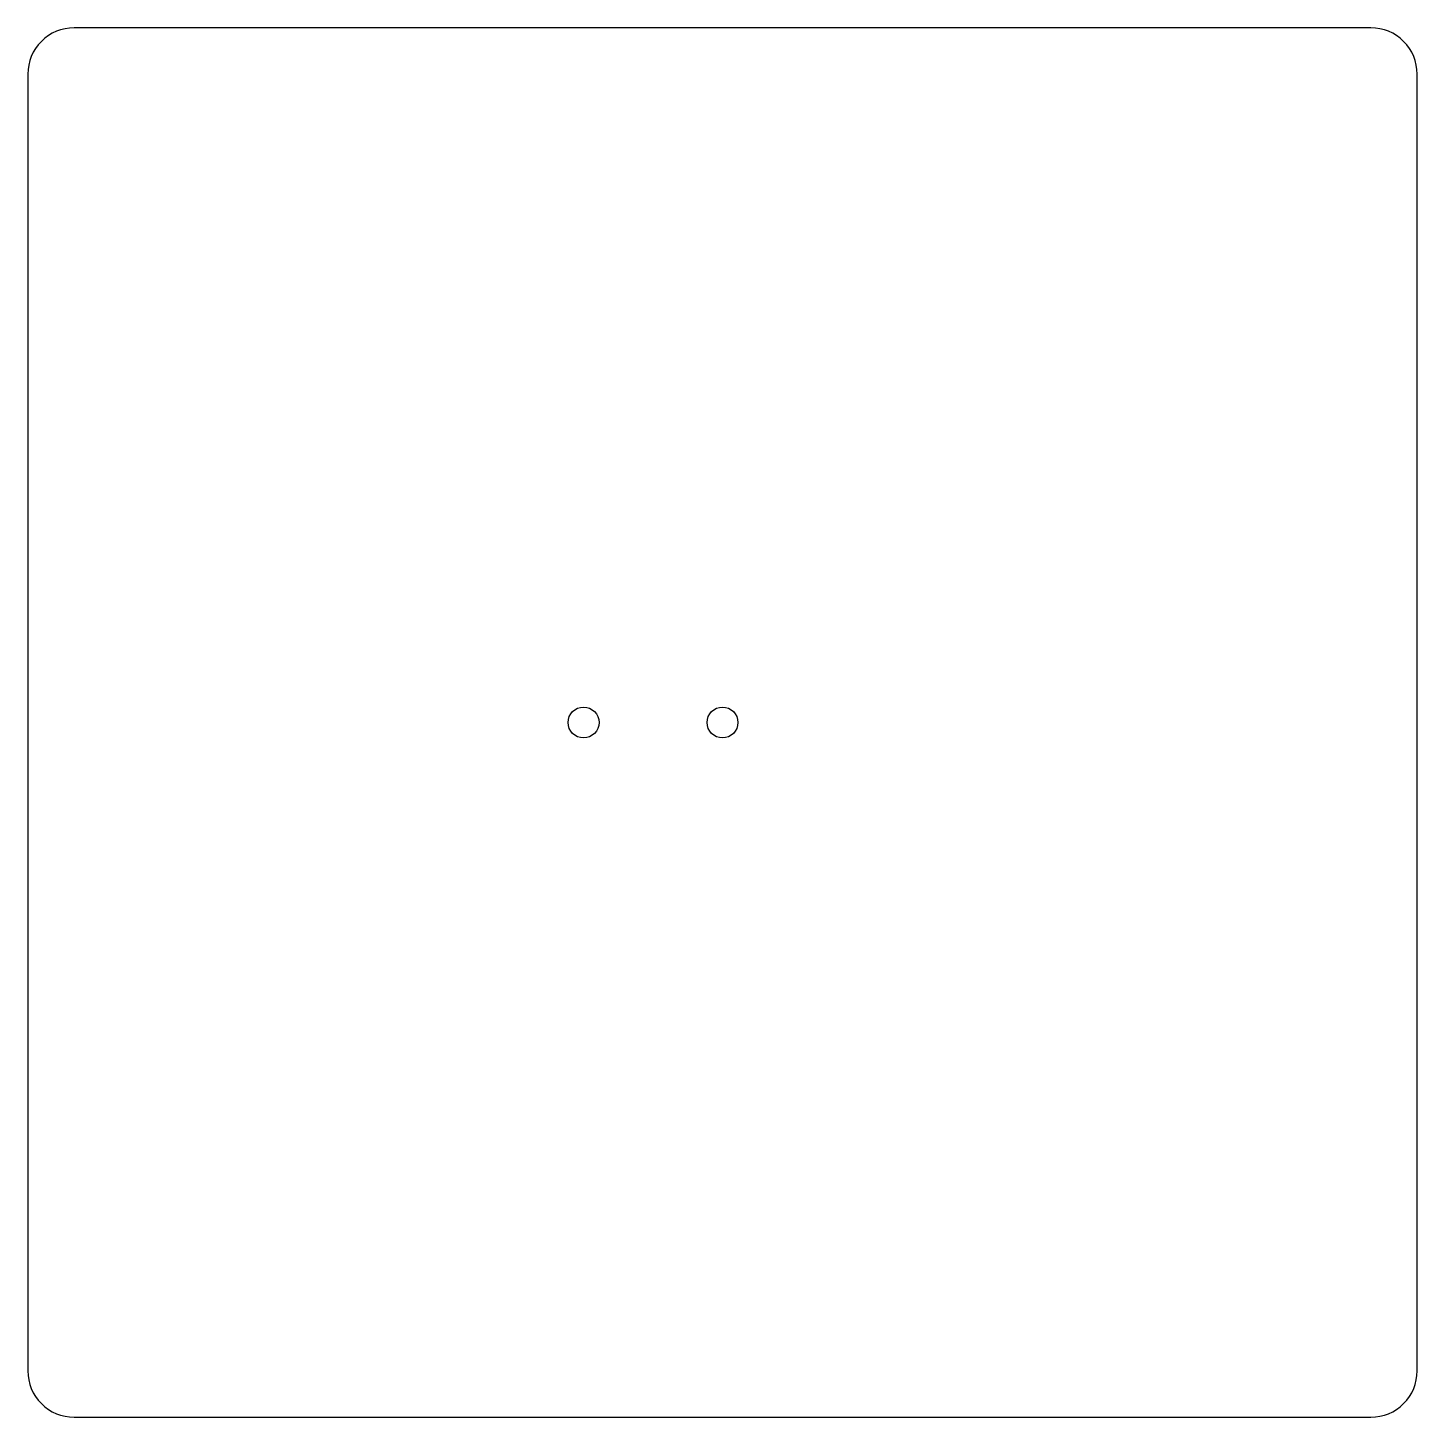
# Model space of a CAD drawing. Header units: millimetres. Extents: x -75 to 75, y -75 to 75.
import ezdxf

# ---------------------------------------------------------------- set-up
doc = ezdxf.new("R2010")
doc.units = ezdxf.units.MM
doc.layers.get('0').update_dxf_attribs({"linetype": 'CONTINUOUS'})

msp = doc.modelspace()

# ---------------------------------------------------------------- linework, layer by layer
msp.add_lwpolyline([(70, -75, 0.414214), (75, -70), (75, 70, 0.414214), (70, 75), (-70, 75, 0.414214), (-75, 70), (-75, -70, 0.414214), (-70, -75)], format="xyb", close=True)
for centre in [(-15, 0), (0, 0)]:
    msp.add_circle(centre, 1.67)

doc.saveas('drawing.dxf')
